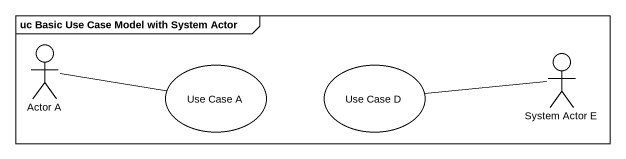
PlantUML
@startuml
mainframe uc Basic Use Case Model with System Actor
actor "Actor A" as Actor_A
actor "System Actor E" as System_Actor_E
usecase "Use Case A" as Use_Case_A
usecase "Use Case D" as Use_Case_D
Actor_A -right- Use_Case_A
System_Actor_E -left- Use_Case_D
@enduml
